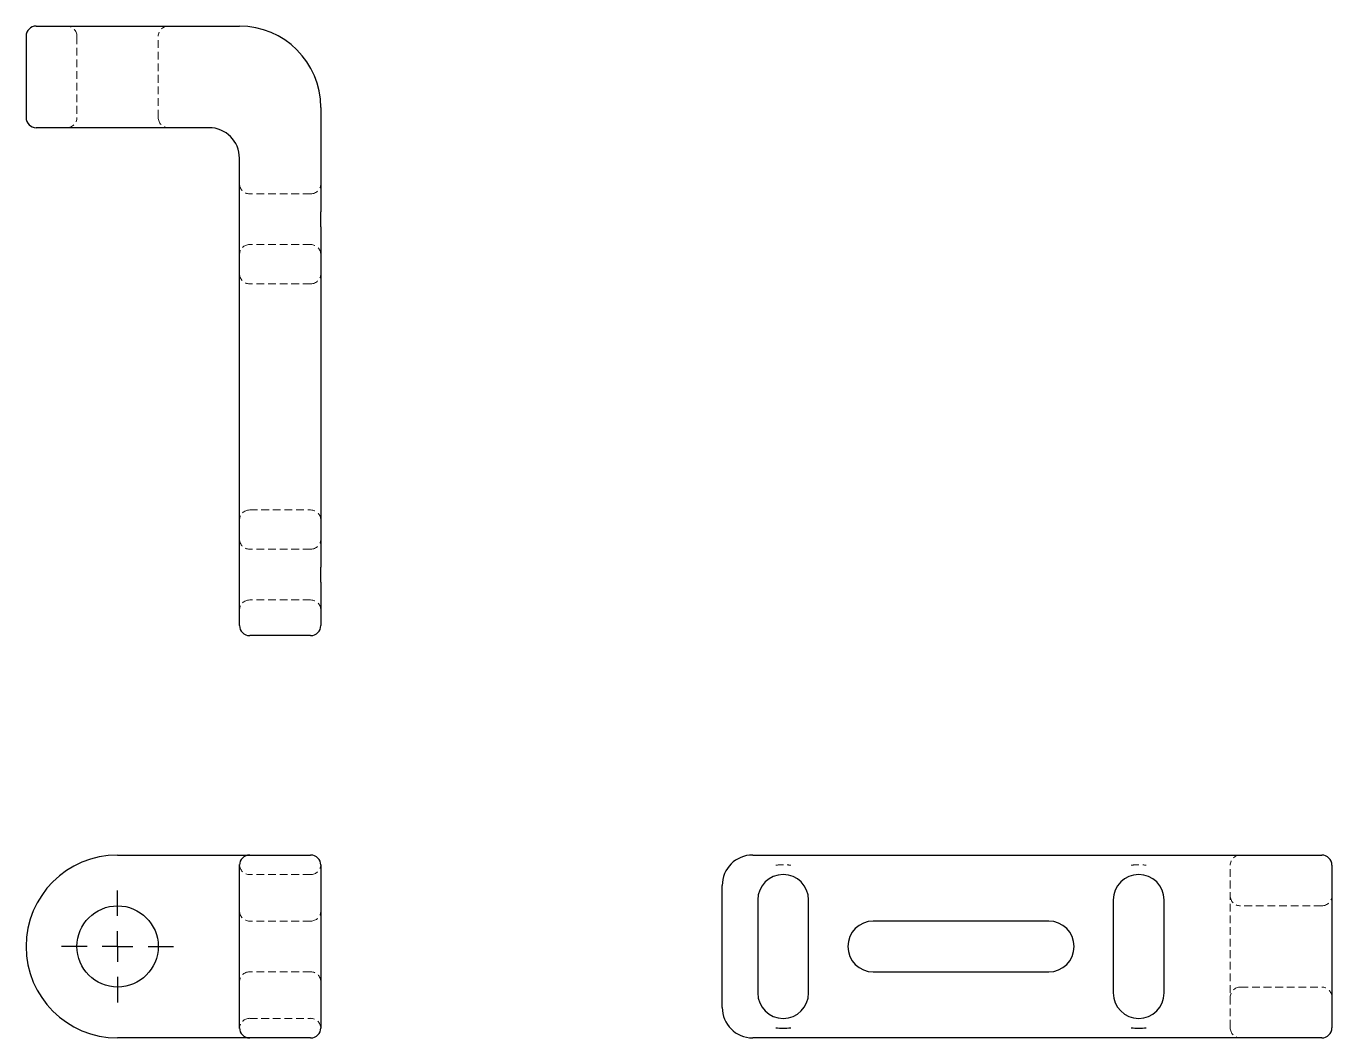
# Model space of a CAD drawing. Header units: millimetres. Extents: x 59 to 273, y 42 to 208.
import ezdxf

# ---------------------------------------------------------------- set-up
doc = ezdxf.new("R2010")
doc.units = ezdxf.units.MM
doc.linetypes.add('HIDDEN', pattern=[1.905, 1.27, -0.635])
doc.layers.add('10', color=7, linetype='Continuous')

# ---------------------------------------------------------------- blocks, each defined once
blk = doc.blocks.new('SW_CENTERMARKSYMBOL_0')
at = {"layer": '10', "color": 0}
for p, q in [((0, 5), (0, 9.17)), ((0, 0), (0, 2.5)), ((-5, 0), (-9.17, 0)), ((0, 0), (-2.5, 0)), ((0, 0), (0, -2.5)), ((0, 0), (2.5, 0)), ((5, 0), (9.17, 0)), ((0, -5), (0, -9.17))]:
    blk.add_line(p, q, dxfattribs=at)

msp = doc.modelspace()

# ---------------------------------------------------------------- linework, layer by layer
at = {"color": 7, "linetype": 'Continuous', "lineweight": 25}
for p, q in [((60.5, 208), (73.83, 208)), ((73.83, 208), (93.83, 208)), ((58.83, 206.33), (58.83, 193)), ((107.17, 194.67), (107.17, 177.55)), ((73.83, 191.33), (60.5, 191.33)), ((88.83, 191.33), (73.83, 191.33)), ((93.83, 177.55), (93.83, 186.33)), ((93.83, 119.24), (93.83, 175.09)), ((107.17, 175.09), (107.17, 119.24)), ((93.83, 113), (93.83, 116.78)), ((107.17, 116.78), (107.17, 113)), ((93.83, 109.67), (93.83, 113)), ((107.17, 113), (107.17, 109.67)), ((105.5, 108), (95.5, 108)), ((73.83, 72), (88.83, 72)), ((88.83, 72), (95.5, 72)), ((95.5, 72), (105.5, 72)), ((178, 72), (259.67, 72)), ((259.67, 72), (271.33, 72)), ((93.83, 70.4), (93.83, 70.46)), ((93.83, 70.35), (93.83, 70.4)), ((93.83, 67), (93.83, 70.33)), ((107.17, 70.46), (107.16, 70.37)), ((107.17, 70.4), (107.17, 70.35)), ((107.17, 70.33), (107.17, 67)), ((273, 70.33), (273, 43.67)), ((93.83, 47), (93.83, 67)), ((107.17, 67), (107.17, 47)), ((173, 47), (173, 67)), ((178.85, 64.63), (178.85, 49.37)), ((187.18, 49.37), (187.18, 64.63)), ((237.15, 64.63), (237.15, 49.37)), ((245.49, 49.37), (245.49, 64.63)), ((226.56, 61.17), (197.78, 61.17)), ((197.78, 52.83), (226.56, 52.83)), ((93.83, 43.67), (93.83, 47)), ((107.17, 47), (107.17, 43.67)), ((93.83, 43.65), (93.83, 43.6)), ((93.83, 43.54), (93.84, 43.63)), ((107.17, 43.6), (107.17, 43.65)), ((107.17, 43.6), (107.17, 43.54)), ((88.83, 42), (73.83, 42)), ((95.5, 42), (88.83, 42)), ((105.5, 42), (95.5, 42)), ((259.67, 42), (178, 42)), ((271.33, 42), (259.67, 42))]:
    msp.add_line(p, q, dxfattribs=at)
at = {"color": 7, "linetype": 'HIDDEN', "lineweight": 18}
for p, q in [((67.17, 206.33), (67.17, 193)), ((80.5, 193), (80.5, 206.33)), ((105.5, 180.49), (95.5, 180.49)), ((105.5, 172.15), (95.5, 172.15)), ((105.5, 165.72), (95.5, 165.72)), ((95.5, 128.61), (105.5, 128.61)), ((105.5, 122.18), (95.5, 122.18)), ((105.5, 113.85), (95.5, 113.85)), ((105.5, 68.8), (95.5, 68.8)), ((256.33, 43.67), (256.33, 70.33)), ((271.33, 63.67), (258, 63.67)), ((105.5, 61.17), (95.5, 61.17)), ((105.5, 52.83), (95.5, 52.83)), ((258, 50.33), (271.33, 50.33)), ((95.5, 45.2), (105.5, 45.2)), ((93.83, 43.65), (93.83, 43.6))]:
    msp.add_line(p, q, dxfattribs=at)
at = {"color": 7, "linetype": 'Continuous', "lineweight": 25}
msp.add_circle((73.83, 57), 6.67, dxfattribs=at)
for centre, radius, start, end in [((60.5, 206.33), 1.67, 90, 180), ((93.83, 194.67), 13.33, 0, 90), ((60.5, 193), 1.67, 180, 270), ((88.83, 186.33), 5, 0, 90), ((95.5, 109.67), 1.67, 180, 270), ((105.5, 109.67), 1.67, 270, 0), ((73.83, 57), 15, 90, 270), ((95.5, 70.33), 1.67, 90, 180), ((105.5, 70.33), 1.67, 0, 90), ((178, 67), 5, 90, 180), ((271.33, 70.33), 1.67, 0, 90), ((183.01, 64.63), 4.17, 0, 180), ((241.32, 64.63), 4.17, 0, 180), ((197.78, 57), 4.17, 90, 270), ((226.56, 57), 4.17, 270, 90), ((183.01, 49.37), 4.17, 180, 0), ((241.32, 49.37), 4.17, 180, 0), ((178, 47), 5, 180, 270), ((95.5, 43.67), 1.67, 180, 270), ((105.5, 43.67), 1.67, 270, 0), ((271.33, 43.67), 1.67, 270, 0)]:
    msp.add_arc(centre, radius, start, end, dxfattribs=at)
at = {"color": 7, "linetype": 'HIDDEN', "lineweight": 18}
for centre, start, end in [((65.5, 206.33), 0, 90), ((82.17, 206.33), 90, 180), ((65.5, 193), 270, 0), ((82.17, 193), 180, 270), ((95.5, 182.15), 180, 270), ((105.5, 182.15), 270, 0), ((95.5, 170.49), 90, 180), ((105.5, 170.49), 0, 90), ((95.5, 167.39), 180, 270), ((105.5, 167.39), 270, 0), ((95.5, 126.94), 90, 180), ((105.5, 126.94), 0, 90), ((95.5, 123.85), 180, 270), ((105.5, 123.85), 270, 0), ((95.5, 112.18), 90, 180), ((105.5, 112.18), 0, 90), ((258, 70.33), 90, 180), ((95.5, 70.46), 182.2509, 270), ((105.5, 70.46), 270, 356.8452), ((258, 65.33), 180, 270), ((271.33, 65.33), 270, 0), ((95.5, 62.83), 180, 270), ((105.5, 62.83), 270, 0), ((95.5, 51.17), 90, 180), ((105.5, 51.17), 0, 90), ((258, 48.67), 90, 180), ((271.33, 48.67), 0, 90), ((95.5, 43.54), 90, 176.8482), ((105.5, 43.54), 2.2509, 90), ((258, 43.67), 180, 270)]:
    msp.add_arc(centre, 1.67, start, end, dxfattribs=at)
at = {"color": 7, "linetype": 'Continuous', "lineweight": 25}
for points in [[(93.83, 175.09), (93.83, 175.5), (93.83, 175.91), (93.83, 176.73), (93.83, 177.14), (93.83, 177.55)], [(107.17, 175.09), (107.17, 175.5), (107.17, 175.91), (107.17, 176.73), (107.17, 177.14), (107.17, 177.55)], [(93.83, 116.78), (93.83, 117.19), (93.83, 117.6), (93.83, 118.42), (93.83, 118.83), (93.83, 119.24)], [(107.17, 116.78), (107.17, 117.19), (107.17, 117.6), (107.17, 118.42), (107.17, 118.84), (107.17, 119.24)], [(181.78, 43.67), (182.19, 43.62), (182.6, 43.6), (183.42, 43.6), (183.83, 43.62), (184.24, 43.67)], [(240.09, 43.67), (240.5, 43.62), (240.91, 43.6), (241.73, 43.6), (242.14, 43.62), (242.55, 43.67)]]:
    msp.add_open_spline(points, degree=3, knots=[0, 0, 0, 0, 0.5, 0.5, 1, 1, 1, 1], dxfattribs=at)
at = {"color": 7, "linetype": 'HIDDEN', "lineweight": 18}
for points in [[(181.78, 70.33), (182.19, 70.38), (182.6, 70.4), (183.42, 70.4), (183.83, 70.38), (184.24, 70.33)], [(240.09, 70.33), (240.5, 70.38), (240.91, 70.4), (241.73, 70.4), (242.14, 70.38), (242.55, 70.33)]]:
    msp.add_open_spline(points, degree=3, knots=[0, 0, 0, 0, 0.5, 0.5, 1, 1, 1, 1], dxfattribs=at)

# ---------------------------------------------------------------- block references
at = {"layer": '10'}
msp.add_blockref('SW_CENTERMARKSYMBOL_0', (73.83, 57), dxfattribs=at)

doc.saveas('drawing.dxf')
